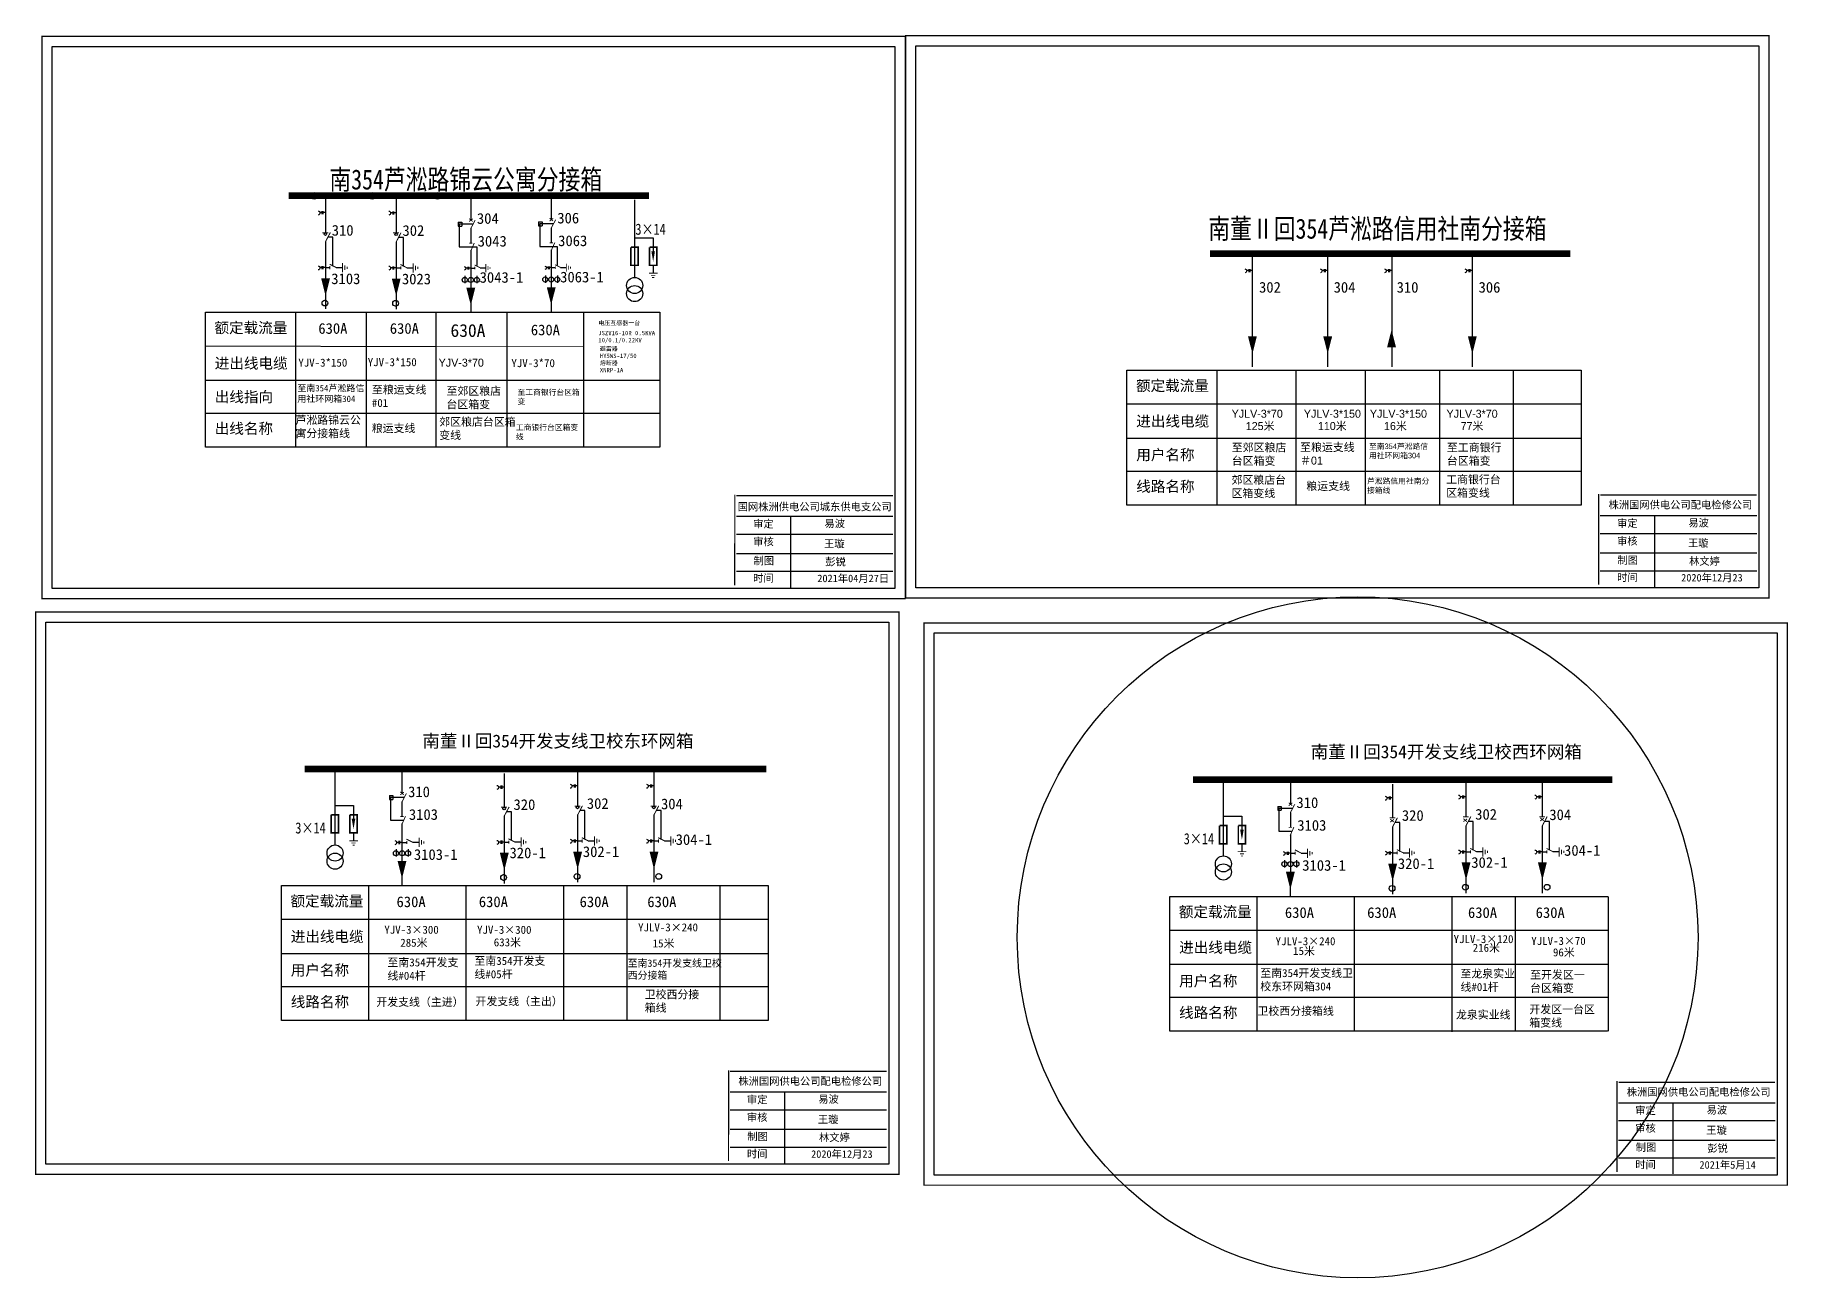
# Model space of a CAD drawing. Extents: x -48 to 340, y -241 to 9.
# Drawn here: x 84.9 to 339.7, y -171.2 to 9.4 of the extents above; entities that cross this region are included whole.
import ezdxf

# ---------------------------------------------------------------- set-up
doc = ezdxf.new("R2010")
doc.units = 0
doc.header["$LTSCALE"] = 0.774411
doc.layers.get('0').update_dxf_attribs({"linetype": 'CONTINUOUS'})
doc.layers.add('1', color=7, linetype='CONTINUOUS')
doc.layers.add('MiniCADLayer', color=7, linetype='CONTINUOUS', lineweight=20)
doc.styles.add('宋体_txtstyle_0.00_0_0', font='')
doc.styles.add('宋体_txtstyle_1.55_0_0', font='', dxfattribs={"height": 1.553745})
doc.styles.add('宋体_txtstyle_1.62_0_0', font='', dxfattribs={"height": 1.615895})
doc.styles.add('宋体_txtstyle_1.86_0_0', font='', dxfattribs={"height": 1.864495})
doc.styles.add('宋体_txtstyle_2.91_0_0', font='', dxfattribs={"height": 2.908611})
doc.styles.get('宋体_txtstyle_0.00_0_0').set_extended_font_data('宋体')
doc.styles.get('宋体_txtstyle_1.55_0_0').set_extended_font_data('宋体')
doc.styles.get('宋体_txtstyle_1.62_0_0').set_extended_font_data('宋体')
doc.styles.get('宋体_txtstyle_1.86_0_0').set_extended_font_data('宋体')
doc.styles.get('宋体_txtstyle_2.91_0_0').set_extended_font_data('宋体')

# ---------------------------------------------------------------- blocks, each defined once
blk = doc.blocks.new('JD')
for points in [[(-2, 0.2), (-2, -0.2), (2, 0.2), (2, -0.2)], [(1, -1.2), (1, -0.8), (-1, -1.2), (-1, -0.8)], [(-0.5, -1.8), (-0.5, -2.2), (0.5, -1.8), (0.5, -2.2)]]:
    blk.add_trace(points)

msp = doc.modelspace()

# ---------------------------------------------------------------- linework, layer by layer
at = {"linetype": 'Continuous'}
for p, q in [((122.74, -30.93), (122.74, -50.52)), ((133.03, -30.93), (133.03, -50.52)), ((143.14, -30.93), (143.14, -50.52)), ((153.49, -30.93), (153.49, -50.52)), ((164.63, -30.96), (164.63, -50.42)), ((109.67, -35.8), (143.14, -35.87)), ((256.68, -39.34), (256.68, -58.94)), ((268.15, -39.34), (268.15, -58.94)), ((278.25, -39.34), (278.25, -58.94)), ((289.05, -39.34), (289.05, -58.94)), ((299.74, -39.37), (299.74, -58.83)), ((109.67, -40.77), (175.68, -40.77)), ((109.67, -45.55), (175.68, -45.55)), ((243.61, -44.22), (309.63, -44.22)), ((243.61, -49.19), (309.63, -49.19)), ((243.61, -53.97), (309.63, -53.97)), ((120.7, -133.79), (120.7, -114.21)), ((120.7, -114.21), (191.47, -114.21)), ((133.38, -114.23), (133.38, -133.82)), ((147.51, -114.23), (147.51, -133.82)), ((161.71, -114.27), (161.71, -133.86)), ((170.92, -114.23), (170.92, -133.82)), ((184.44, -114.27), (184.44, -133.78)), ((191.47, -114.21), (191.47, -133.79)), ((249.84, -135.36), (249.84, -115.78)), ((249.84, -115.78), (313.58, -115.78)), ((262.51, -115.8), (262.51, -135.39)), ((276.64, -115.8), (276.64, -135.39)), ((290.84, -115.84), (290.84, -135.43)), ((300.06, -115.8), (300.06, -135.39)), ((313.57, -115.84), (313.57, -135.35)), ((120.71, -119.1), (191.37, -119.1)), ((249.84, -120.67), (313.58, -120.67)), ((120.71, -124.07), (191.47, -124.07)), ((249.84, -125.64), (313.58, -125.64)), ((120.71, -128.85), (191.47, -128.85)), ((249.84, -130.42), (313.58, -130.42)), ((191.47, -133.79), (120.7, -133.79)), ((313.48, -135.36), (249.84, -135.36))]:
    msp.add_line(p, q, dxfattribs=at)
at = {"color": 0, "linetype": 'Continuous'}
for p, q in [((186.83, -60.53, 0.01), (209.58, -60.53, 0.01)), ((194.72, -60.53, 0.01), (194.72, -70.87, 0.01)), ((312.4, -60.44, 0.03), (335.15, -60.44, 0.03)), ((320.3, -60.44, 0.03), (320.3, -70.78, 0.03)), ((186.83, -63.12, 0.01), (209.58, -63.12, 0.01)), ((312.4, -63.03, 0.03), (335.15, -63.03, 0.03)), ((186.83, -65.95, 0.01), (209.58, -65.95, 0.01)), ((312.4, -65.86, 0.03), (335.15, -65.86, 0.03)), ((186.83, -68.54, 0.01), (209.58, -68.54, 0.01)), ((312.4, -68.45, 0.03), (335.15, -68.45, 0.03)), ((185.92, -144.18, 0.01), (208.68, -144.18, 0.01)), ((193.82, -144.18, 0.01), (193.82, -154.52, 0.01)), ((185.92, -146.77, 0.01), (208.68, -146.77, 0.01)), ((315.06, -145.75, 0.01), (337.81, -145.75, 0.01)), ((322.95, -145.75, 0.01), (322.95, -156.09, 0.01)), ((185.92, -149.6, 0.01), (208.68, -149.6, 0.01)), ((315.06, -148.34, 0.01), (337.81, -148.34, 0.01)), ((185.92, -152.19, 0.01), (208.68, -152.19, 0.01)), ((315.06, -151.17, 0.01), (337.81, -151.17, 0.01)), ((315.06, -153.76, 0.01), (337.81, -153.76, 0.01))]:
    msp.add_line(p, q, dxfattribs=at)
at = {"color": 0, "linetype": 'Continuous', "const_width": 0.182}
for points, elevation in [([(85.89, 9.19), (211.37, 9.19), (211.37, -72.51), (85.89, -72.51)], 0.01), ([(211.46, 9.28), (336.94, 9.28), (336.94, -72.42), (211.46, -72.42)], 0.03), ([(84.98, -74.46), (210.47, -74.46), (210.47, -156.16), (84.98, -156.16)], 0.01), ([(214.12, -76.03), (339.6, -76.03), (339.6, -157.73), (214.12, -157.73)], 0.01)]:
    msp.add_lwpolyline(points, close=True, dxfattribs=dict(at, elevation=elevation))
at = {"color": 0, "linetype": 'Continuous'}
for points, elevation in [([(87.36, 7.71), (209.89, 7.71), (209.89, -71.04), (87.36, -71.04)], 0.01), ([(212.94, 7.81), (335.47, 7.81), (335.47, -70.95), (212.94, -70.95)], 0.03), ([(86.46, -75.93), (208.99, -75.93), (208.99, -154.68), (86.46, -154.68)], 0.01), ([(215.59, -77.5), (338.12, -77.5), (338.12, -156.25), (215.59, -156.25)], 0.01)]:
    msp.add_lwpolyline(points, close=True, dxfattribs=dict(at, elevation=elevation))
at = {"linetype": 'Continuous'}
for points in [[(109.66, -30.91), (175.7, -30.91), (175.7, -50.49), (109.66, -50.49)], [(243.61, -39.32), (309.65, -39.32), (309.65, -58.91), (243.61, -58.91)]]:
    msp.add_lwpolyline(points, close=True, dxfattribs=at)
at = {"color": 0, "linetype": 'Continuous', "const_width": 0.182}
for points, elevation in [([(186.61, -57.38), (186.6, -70.57)], 0.01), ([(312.18, -57.29), (312.17, -70.48)], 0.03), ([(312.4, -57.46), (335.15, -57.46)], 0.01), ([(185.71, -141.02), (185.69, -154.22)], 0.01), ([(314.84, -142.59), (314.83, -155.79)], 0.01)]:
    msp.add_lwpolyline(points, dxfattribs=dict(at, elevation=elevation))
for points in [[(186.83, -57.55), (209.58, -57.55)], [(185.92, -141.2), (208.68, -141.2)], [(315.06, -142.77), (337.81, -142.77)]]:
    msp.add_lwpolyline(points, dxfattribs=at)
at = {"color": 1, "linetype": 'Continuous'}
msp.add_circle((277.14, -121.72), 49.48, dxfattribs=at)
at = {"layer": '1'}
for p, q in [((127.09, -14.45), (127.09, -19.32)), ((137.37, -14.48), (137.37, -19.35)), ((148.23, -14.16), (148.23, -17.52)), ((159.92, -14.11), (159.92, -17.47)), ((172.03, -14.55), (172.03, -25.89)), ((146.39, -17.82), (146.39, -18.4)), ((146.39, -17.82), (146.91, -17.82)), ((146.91, -17.82), (146.91, -18.4)), ((158.09, -17.77), (158.09, -18.34)), ((158.09, -17.77), (158.61, -17.77)), ((158.61, -17.77), (158.61, -18.34)), ((146.39, -18.4), (146.91, -18.4)), ((148.49, -18.12), (146.56, -18.12)), ((146.56, -18.12), (146.56, -21.4)), ((148.23, -18.7), (148.23, -20.83)), ((158.09, -18.34), (158.61, -18.34)), ((160.18, -18.06), (158.25, -18.06)), ((158.25, -18.06), (158.25, -21.34)), ((159.92, -18.64), (159.92, -20.77)), ((172.02, -20.09), (174.74, -20.09)), ((174.74, -20.09), (174.74, -22.08)), ((127.09, -20.64), (127.09, -26.55)), ((137.37, -20.67), (137.37, -26.58)), ((146.56, -21.4), (149.1, -21.4)), ((148.23, -21.89), (148.23, -28.18)), ((149.1, -21.4), (149.1, -24.1)), ((158.25, -21.34), (160.8, -21.34)), ((159.92, -21.83), (159.92, -28.12)), ((160.8, -21.34), (160.8, -24.05)), ((261.82, -22.69), (261.82, -34.96)), ((272.77, -22.69), (272.77, -34.96)), ((282.1, -22.69), (282.1, -34.96)), ((293.78, -22.69), (293.78, -34.96)), ((127.09, -24.42), (127.76, -24.42)), ((128.64, -24.4), (129.55, -24.4)), ((137.37, -24.45), (138.04, -24.45)), ((138.91, -24.43), (139.83, -24.43)), ((148.23, -24.47), (148.82, -24.47)), ((149.6, -24.46), (150.41, -24.46)), ((159.92, -24.42), (160.52, -24.42)), ((161.29, -24.4), (162.1, -24.4)), ((174.74, -24.16), (174.74, -25.19)), ((127.1, -27.5), (127.1, -30.42)), ((137.37, -27.53), (137.37, -30.45)), ((147.37, -25.63), (147.37, -26.68)), ((149.12, -25.63), (149.12, -26.68)), ((159.07, -25.57), (159.07, -26.62)), ((160.82, -25.57), (160.82, -26.62)), ((148.23, -29.02), (148.23, -30.94)), ((159.93, -28.97), (159.93, -30.88)), ((261.82, -35.92), (261.82, -38.84)), ((272.77, -35.92), (272.77, -38.84)), ((282.1, -35.92), (282.1, -38.84)), ((293.79, -35.92), (293.79, -38.84)), ((128.48, -97.01), (128.48, -108.35)), ((138.23, -97.46), (138.23, -100.82)), ((153.07, -97.91), (153.07, -102.78)), ((163.74, -97.75), (163.74, -102.62)), ((174.83, -97.75), (174.83, -102.62)), ((257.61, -98.58), (257.61, -109.92)), ((267.36, -99.03), (267.36, -102.39)), ((292.87, -99.32), (292.87, -104.19)), ((303.96, -99.32), (303.96, -104.19)), ((136.39, -101.12), (136.39, -101.69)), ((136.39, -101.12), (136.91, -101.12)), ((136.39, -101.69), (136.91, -101.69)), ((136.56, -101.42), (136.56, -104.7)), ((138.49, -101.42), (136.56, -101.42)), ((136.91, -101.12), (136.91, -101.69)), ((282.2, -99.48), (282.2, -104.35)), ((128.47, -102.55), (131.18, -102.55)), ((131.18, -102.55), (131.18, -104.54)), ((138.23, -101.99), (138.23, -104.12)), ((153.07, -104.11), (153.07, -110.01)), ((163.74, -103.94), (163.74, -109.85)), ((174.83, -103.94), (174.83, -109.85)), ((257.6, -104.12), (260.32, -104.12)), ((260.32, -104.12), (260.32, -106.11)), ((265.53, -102.69), (265.53, -103.26)), ((265.53, -102.69), (266.04, -102.69)), ((265.53, -103.26), (266.04, -103.26)), ((265.69, -102.99), (265.69, -106.27)), ((267.62, -102.99), (265.69, -102.99)), ((266.04, -102.69), (266.04, -103.26)), ((267.36, -103.57), (267.36, -105.7)), ((131.18, -106.62), (131.18, -107.65)), ((136.56, -104.7), (138.39, -104.7)), ((138.23, -105.19), (138.23, -111.48)), ((265.69, -106.27), (267.53, -106.27)), ((267.36, -106.76), (267.36, -113.05)), ((282.2, -105.68), (282.2, -111.58)), ((292.87, -105.51), (292.87, -111.42)), ((303.96, -105.51), (303.96, -111.42)), ((137.37, -108.93), (137.37, -109.97)), ((138.24, -107.93), (138.91, -107.93)), ((139.12, -108.93), (139.12, -109.97)), ((139.79, -107.91), (140.7, -107.91)), ((153.07, -107.88), (153.74, -107.88)), ((154.62, -107.86), (155.53, -107.86)), ((163.74, -107.72), (164.41, -107.72)), ((165.28, -107.7), (166.2, -107.7)), ((174.83, -107.72), (175.5, -107.72)), ((176.38, -107.7), (177.29, -107.7)), ((260.32, -108.19), (260.32, -109.22)), ((267.37, -109.5), (268.04, -109.5)), ((268.92, -109.48), (269.83, -109.48)), ((282.2, -109.45), (282.88, -109.45)), ((283.75, -109.43), (284.67, -109.43)), ((292.87, -109.29), (293.54, -109.29)), ((294.42, -109.27), (295.33, -109.27)), ((303.96, -109.29), (304.63, -109.29)), ((305.51, -109.27), (306.42, -109.27)), ((153.08, -110.96), (153.08, -113.88)), ((163.74, -110.8), (163.74, -113.72)), ((174.83, -110.8), (174.83, -113.72)), ((266.51, -110.5), (266.51, -111.55)), ((268.25, -110.5), (268.25, -111.55)), ((138.19, -112.32), (138.19, -114.24)), ((267.33, -113.89), (267.33, -115.81)), ((282.21, -112.54), (282.21, -115.46)), ((292.87, -112.37), (292.87, -115.29)), ((303.97, -112.37), (303.97, -115.29))]:
    msp.add_line(p, q, dxfattribs=at)
for points, const_width in [([(121.74, -13.95), (174.11, -13.95)], 0.97), ([(147.99, -17.29), (148.49, -17.71)], 0.129), ([(147.98, -17.72), (148.51, -17.32)], 0.129), ([(148.23, -18.73), (148.87, -17.51)], 0.129), ([(159.68, -17.66), (160.2, -17.27)], 0.129), ([(159.68, -17.23), (160.19, -17.65)], 0.129), ([(159.92, -18.67), (160.57, -17.45)], 0.129), ([(126.66, -19.34), (127.52, -19.34)], 0.145), ([(127.09, -20.68), (127.82, -19.3)], 0.145), ([(136.94, -19.37), (137.8, -19.37)], 0.145), ([(137.37, -20.71), (138.09, -19.33)], 0.145), ([(148, -20.86), (148.47, -20.86)], 0.129), ([(148.2, -22.05), (148.74, -20.83)], 0.129), ([(159.69, -20.8), (160.17, -20.8)], 0.129), ([(159.9, -21.99), (160.44, -20.78)], 0.129), ([(171.49, -21.45), (171.49, -24.09), (172.55, -24.09), (172.55, -21.45), (171.52, -21.45)], 0.224), ([(174.21, -21.45), (174.21, -24.09), (175.27, -24.09), (175.27, -21.45), (174.24, -21.45)], 0.224), ([(255.69, -22.37), (308.06, -22.37)], 0.97), ([(127.73, -23.93), (128.7, -24.42)], 0.145), ([(127.76, -24.2), (127.76, -24.64)], 0.145), ([(138, -23.96), (138.97, -24.45)], 0.145), ([(138.04, -24.22), (138.04, -24.67)], 0.145), ([(148.79, -24.04), (149.65, -24.47)], 0.129), ([(148.82, -24.28), (148.82, -24.67)], 0.129), ([(160.49, -23.99), (161.34, -24.42)], 0.129), ([(160.52, -24.22), (160.52, -24.61)], 0.129), ([(147.91, -28.22), (148.57, -28.22), (148.23, -28.88), (147.92, -28.21)], 0.129), ([(159.61, -28.16), (160.26, -28.16), (159.93, -28.82), (159.61, -28.15)], 0.129), ([(124.1, -97.25), (191.21, -97.25)], 0.97), ([(253.23, -98.82), (314.18, -98.82)], 0.97), ([(137.99, -100.58), (138.49, -101.01)], 0.129), ([(137.98, -101.01), (138.51, -100.62)], 0.129), ([(138.23, -102.03), (138.87, -100.81)], 0.129), ([(127.94, -103.91), (127.94, -106.55), (129, -106.55), (129, -103.91), (127.97, -103.91)], 0.224), ([(130.65, -103.91), (130.65, -106.55), (131.71, -106.55), (131.71, -103.91), (130.69, -103.91)], 0.224), ([(138, -104.16), (138.47, -104.16)], 0.129), ([(138.2, -105.35), (138.74, -104.13)], 0.129), ([(152.64, -102.8), (153.5, -102.8)], 0.145), ([(153.07, -104.14), (153.8, -102.77)], 0.145), ([(163.31, -102.64), (164.17, -102.64)], 0.145), ([(163.74, -103.98), (164.46, -102.6)], 0.145), ([(174.4, -102.64), (175.26, -102.64)], 0.145), ([(174.83, -103.98), (175.56, -102.6)], 0.145), ([(267.12, -102.59), (267.64, -102.19)], 0.129), ([(267.12, -102.16), (267.63, -102.58)], 0.129), ([(267.36, -103.6), (268.01, -102.38)], 0.129), ([(281.78, -104.37), (282.63, -104.37)], 0.145), ([(282.2, -105.72), (282.93, -104.34)], 0.145), ([(292.44, -104.21), (293.3, -104.21)], 0.145), ([(292.52, -104.91), (293.04, -104.52)], 0.129), ([(292.52, -104.48), (293.03, -104.91)], 0.129), ([(292.87, -105.55), (293.6, -104.17)], 0.145), ([(303.53, -104.21), (304.39, -104.21)], 0.145), ([(303.69, -104.8), (304.21, -104.4)], 0.129), ([(303.69, -104.37), (304.2, -104.79)], 0.129), ([(303.96, -105.55), (304.69, -104.17)], 0.145), ([(257.07, -105.48), (257.07, -108.13), (258.13, -108.13), (258.13, -105.48), (257.1, -105.48)], 0.224), ([(259.79, -105.48), (259.79, -108.13), (260.85, -108.13), (260.85, -105.48), (259.82, -105.48)], 0.224), ([(267.13, -105.73), (267.61, -105.73)], 0.129), ([(267.33, -106.92), (267.88, -105.7)], 0.129), ([(281.89, -104.54), (282.39, -104.96)], 0.129), ([(281.88, -104.97), (282.41, -104.58)], 0.129), ([(138.87, -107.44), (139.84, -107.93)], 0.145), ([(138.91, -107.7), (138.91, -108.15)], 0.145), ([(153.71, -107.4), (154.67, -107.88)], 0.145), ([(153.74, -107.66), (153.74, -108.11)], 0.145), ([(164.37, -107.23), (165.34, -107.72)], 0.145), ([(164.41, -107.49), (164.41, -107.94)], 0.145), ([(175.46, -107.23), (176.43, -107.72)], 0.145), ([(175.5, -107.49), (175.5, -107.94)], 0.145), ([(268.01, -109.01), (268.98, -109.5)], 0.145), ([(268.04, -109.27), (268.04, -109.72)], 0.145), ([(282.84, -108.97), (283.81, -109.45)], 0.145), ([(282.88, -109.23), (282.88, -109.68)], 0.145), ([(293.5, -108.8), (294.47, -109.29)], 0.145), ([(293.54, -109.06), (293.54, -109.51)], 0.145), ([(304.6, -108.8), (305.57, -109.29)], 0.145), ([(304.63, -109.06), (304.63, -109.51)], 0.145), ([(137.91, -111.52), (138.57, -111.52), (138.23, -112.18), (137.92, -111.5)], 0.129), ([(267.04, -113.09), (267.7, -113.09), (267.36, -113.75), (267.05, -113.07)], 0.129)]:
    msp.add_lwpolyline(points, dxfattribs=dict(at, const_width=const_width))
for points, format in [([(126.04, -16.18, -0.877934), (126.05, -16.77)], "xyb"), ([(136.31, -16.2, -0.877934), (136.32, -16.79)], "xyb"), ([(174.74, -22.04, 0.522, 0, 0), (174.74, -23.53, 0, 0, 0)], "xyseb"), ([(126.04, -24.16, -0.877934), (126.05, -24.75)], "xyb"), ([(127.12, -25.97, 1.29, 0, 0), (127.12, -28.54, 0, 0, 0)], "xyseb"), ([(136.31, -24.19, -0.877934), (136.32, -24.78)], "xyb"), ([(137.39, -26, 1.29, 0, 0), (137.39, -28.57, 0, 0, 0)], "xyseb"), ([(147.29, -24.25, -0.877934), (147.3, -24.77)], "xyb"), ([(158.99, -24.19, -0.877934), (159, -24.71)], "xyb"), ([(260.76, -24.59, -0.877934), (260.77, -25.18)], "xyb"), ([(271.71, -24.59, -0.877934), (271.72, -25.18)], "xyb"), ([(281.04, -24.59, -0.877934), (281.05, -25.18)], "xyb"), ([(292.73, -24.59, -0.877934), (292.74, -25.18)], "xyb"), ([(148.23, -27.33, 1.29, 0, 0), (148.23, -29.89, 0, 0, 0)], "xyseb"), ([(159.92, -27.27, 1.29, 0, 0), (159.92, -29.83, 0, 0, 0)], "xyseb"), ([(282.07, -35.99, 1.29, 0, 0), (282.07, -33.43, 0, 0, 0)], "xyseb"), ([(261.85, -34.39, 1.29, 0, 0), (261.85, -36.95, 0, 0, 0)], "xyseb"), ([(272.79, -34.39, 1.29, 0, 0), (272.79, -36.95, 0, 0, 0)], "xyseb"), ([(293.81, -34.39, 1.29, 0, 0), (293.81, -36.95, 0, 0, 0)], "xyseb"), ([(152.02, -99.64, -0.877934), (152.03, -100.23)], "xyb"), ([(162.68, -99.48, -0.877934), (162.69, -100.06)], "xyb"), ([(173.77, -99.48, -0.877934), (173.79, -100.06)], "xyb"), ([(281.15, -101.21, -0.877934), (281.16, -101.8)], "xyb"), ([(291.81, -101.05, -0.877934), (291.82, -101.64)], "xyb"), ([(302.91, -101.05, -0.877934), (302.92, -101.64)], "xyb"), ([(131.18, -104.5, 0.522, 0, 0), (131.18, -105.99, 0, 0, 0)], "xyseb"), ([(260.32, -106.07, 0.522, 0, 0), (260.32, -107.56, 0, 0, 0)], "xyseb"), ([(137.18, -107.67, -0.877934), (137.2, -108.26)], "xyb"), ([(152.02, -107.63, -0.877934), (152.03, -108.21)], "xyb"), ([(153.1, -109.44, 1.29, 0, 0), (153.1, -112, 0, 0, 0)], "xyseb"), ([(162.68, -107.46, -0.877934), (162.69, -108.05)], "xyb"), ([(163.76, -109.27, 1.29, 0, 0), (163.76, -111.84, 0, 0, 0)], "xyseb"), ([(173.77, -107.46, -0.877934), (173.79, -108.05)], "xyb"), ([(174.86, -109.27, 1.29, 0, 0), (174.86, -111.84, 0, 0, 0)], "xyseb"), ([(266.32, -109.24, -0.877934), (266.33, -109.83)], "xyb"), ([(281.15, -109.2, -0.877934), (281.16, -109.79)], "xyb"), ([(291.81, -109.03, -0.877934), (291.82, -109.62)], "xyb"), ([(302.91, -109.03, -0.877934), (302.92, -109.62)], "xyb"), ([(138.23, -110.62, 1.29, 0, 0), (138.23, -113.19, 0, 0, 0)], "xyseb"), ([(267.36, -112.19, 1.29, 0, 0), (267.36, -114.76, 0, 0, 0)], "xyseb"), ([(282.23, -111.01, 1.29, 0, 0), (282.23, -113.57, 0, 0, 0)], "xyseb"), ([(292.9, -110.84, 1.29, 0, 0), (292.9, -113.41, 0, 0, 0)], "xyseb"), ([(303.99, -110.84, 1.29, 0, 0), (303.99, -113.41, 0, 0, 0)], "xyseb")]:
    msp.add_lwpolyline(points, format=format, dxfattribs=at)
for points in [[(126.6, -16.43), (126.3, -16.43)], [(126.6, -16.22), (126.6, -16.66)], [(126.74, -16.22), (126.74, -16.66)], [(127.09, -16.43), (126.74, -16.43)], [(136.88, -16.45), (136.57, -16.45)], [(136.88, -16.25), (136.88, -16.69)], [(137.01, -16.25), (137.01, -16.69)], [(137.37, -16.45), (137.01, -16.45)], [(128.17, -24.2), (128.17, -20.01), (127.45, -20.01)], [(138.45, -24.23), (138.45, -20.03), (137.72, -20.03)], [(126.6, -24.41), (126.3, -24.41)], [(126.6, -24.21), (126.6, -24.65)], [(126.74, -24.21), (126.74, -24.65)], [(127.09, -24.41), (126.74, -24.41)], [(136.88, -24.44), (136.57, -24.44)], [(136.88, -24.24), (136.88, -24.68)], [(137.01, -24.24), (137.01, -24.68)], [(137.37, -24.44), (137.01, -24.44)], [(147.79, -24.47), (147.52, -24.47)], [(147.79, -24.29), (147.79, -24.68)], [(147.92, -24.29), (147.92, -24.68)], [(148.23, -24.47), (147.92, -24.47)], [(159.49, -24.41), (159.22, -24.41)], [(159.49, -24.23), (159.49, -24.62)], [(159.61, -24.23), (159.61, -24.62)], [(159.92, -24.41), (159.61, -24.41)], [(261.33, -24.84), (261.02, -24.84)], [(261.33, -24.64), (261.33, -25.08)], [(261.47, -24.64), (261.47, -25.08)], [(261.82, -24.84), (261.47, -24.84)], [(272.28, -24.84), (271.97, -24.84)], [(272.28, -24.64), (272.28, -25.08)], [(272.41, -24.64), (272.41, -25.08)], [(272.76, -24.84), (272.41, -24.84)], [(281.61, -24.84), (281.3, -24.84)], [(281.61, -24.64), (281.61, -25.08)], [(281.75, -24.64), (281.75, -25.08)], [(282.1, -24.84), (281.75, -24.84)], [(293.3, -24.84), (292.99, -24.84)], [(293.3, -24.64), (293.3, -25.08)], [(293.43, -24.64), (293.43, -25.08)], [(293.78, -24.84), (293.43, -24.84)], [(152.58, -99.89), (152.28, -99.89)], [(152.58, -99.68), (152.58, -100.13)], [(152.72, -99.68), (152.72, -100.13)], [(153.07, -99.89), (152.72, -99.89)], [(163.25, -99.72), (162.94, -99.72)], [(163.25, -99.52), (163.25, -99.96)], [(163.38, -99.52), (163.38, -99.96)], [(163.74, -99.72), (163.38, -99.72)], [(174.34, -99.72), (174.04, -99.72)], [(174.34, -99.52), (174.34, -99.96)], [(174.48, -99.52), (174.48, -99.96)], [(174.83, -99.72), (174.48, -99.72)], [(281.72, -101.46), (281.41, -101.46)], [(281.72, -101.26), (281.72, -101.7)], [(281.85, -101.26), (281.85, -101.7)], [(282.2, -101.46), (281.85, -101.46)], [(292.38, -101.3), (292.07, -101.3)], [(292.38, -101.09), (292.38, -101.53)], [(292.52, -101.09), (292.52, -101.53)], [(292.87, -101.3), (292.52, -101.3)], [(303.47, -101.3), (303.17, -101.3)], [(303.47, -101.09), (303.47, -101.53)], [(303.61, -101.09), (303.61, -101.53)], [(303.96, -101.3), (303.61, -101.3)], [(154.15, -107.67), (154.15, -103.47), (153.43, -103.47)], [(164.82, -107.5), (164.82, -103.31), (164.09, -103.31)], [(175.91, -107.5), (175.91, -103.31), (175.19, -103.31)], [(283.29, -109.24), (283.29, -105.04), (282.56, -105.04)], [(293.95, -109.07), (293.95, -104.88), (293.22, -104.88)], [(305.04, -109.07), (305.04, -104.88), (304.32, -104.88)], [(137.75, -107.92), (137.45, -107.92)], [(137.75, -107.71), (137.75, -108.16)], [(137.89, -107.71), (137.89, -108.16)], [(138.24, -107.92), (137.89, -107.92)], [(152.58, -107.87), (152.28, -107.87)], [(152.58, -107.67), (152.58, -108.11)], [(152.72, -107.67), (152.72, -108.11)], [(153.07, -107.87), (152.72, -107.87)], [(163.25, -107.71), (162.94, -107.71)], [(163.25, -107.51), (163.25, -107.95)], [(163.38, -107.51), (163.38, -107.95)], [(163.74, -107.71), (163.38, -107.71)], [(174.34, -107.71), (174.04, -107.71)], [(174.34, -107.51), (174.34, -107.95)], [(174.48, -107.51), (174.48, -107.95)], [(174.83, -107.71), (174.48, -107.71)], [(266.88, -109.49), (266.58, -109.49)], [(266.88, -109.29), (266.88, -109.73)], [(267.02, -109.29), (267.02, -109.73)], [(267.37, -109.49), (267.02, -109.49)], [(281.72, -109.45), (281.41, -109.45)], [(281.72, -109.24), (281.72, -109.68)], [(281.85, -109.24), (281.85, -109.68)], [(282.2, -109.45), (281.85, -109.45)], [(292.38, -109.28), (292.07, -109.28)], [(292.38, -109.08), (292.38, -109.52)], [(292.52, -109.08), (292.52, -109.52)], [(292.87, -109.28), (292.52, -109.28)], [(303.47, -109.28), (303.17, -109.28)], [(303.47, -109.08), (303.47, -109.52)], [(303.61, -109.08), (303.61, -109.52)], [(303.96, -109.28), (303.61, -109.28)]]:
    msp.add_lwpolyline(points, dxfattribs=at)
for centre, radius in [((125.45, -13.97), 0.483), ((133.91, -13.97), 0.483), ((143.38, -13.97), 0.483), ((127.09, -19.54), 0.186), ((137.37, -19.57), 0.186), ((147.36, -26.2), 0.372), ((148.24, -26.2), 0.372), ((149.1, -26.2), 0.372), ((159.05, -26.14), 0.372), ((159.93, -26.14), 0.372), ((160.8, -26.14), 0.372), ((172.05, -27.01), 1.17), ((172.05, -28.19), 1.17), ((127.03, -29.57), 0.42), ((137.3, -29.6), 0.42), ((153.07, -103.01), 0.186), ((163.74, -102.84), 0.186), ((174.83, -102.84), 0.186), ((128.5, -109.47), 1.17), ((128.5, -110.65), 1.17), ((137.35, -109.5), 0.372), ((138.24, -109.5), 0.372), ((139.1, -109.5), 0.372), ((257.63, -111.05), 1.17), ((257.63, -112.22), 1.17), ((266.49, -111.07), 0.372), ((267.37, -111.07), 0.372), ((268.23, -111.07), 0.372), ((153, -113.03), 0.42), ((163.67, -112.87), 0.42), ((175.54, -112.87), 0.42), ((282.14, -114.6), 0.42), ((292.8, -114.44), 0.42), ((304.67, -114.44), 0.42)]:
    msp.add_circle(centre, radius, dxfattribs=at)
at = {"layer": 'MiniCADLayer', "color": 7, "linetype": 'Continuous', "ltscale": 1.294486}
msp.add_line((143.14, -35.87), (164.63, -35.83), dxfattribs=at)

# ---------------------------------------------------------------- block references
at = {"layer": '1', "rotation": 90}
for p, xscale, yscale, zscale in [((129.57, -24.43), 0.3393380057887009, 0.3393380057887009, 0.3393380058488694), ((139.84, -24.45), 0.3393380057887009, 0.3393380057887009, 0.3393380058488694), ((150.42, -24.48), 0.3007056788647267, 0.3007056788647267, 0.300705679029152), ((162.12, -24.42), 0.3007056788647267, 0.3007056788647267, 0.300705679029152), ((140.71, -107.93), 0.3393380057887009, 0.3393380057887009, 0.3393380058488694), ((155.55, -107.89), 0.3393380057887009, 0.3393380057887009, 0.3393380058488694), ((166.21, -107.72), 0.3393380057887009, 0.3393380057887009, 0.3393380058488694), ((177.3, -107.72), 0.3393380057887009, 0.3393380057887009, 0.3393380058488694), ((269.85, -109.5), 0.3393380057887009, 0.3393380057887009, 0.3393380058488694), ((284.68, -109.46), 0.3393380057887009, 0.3393380057887009, 0.3393380058488694), ((295.34, -109.3), 0.3393380057887009, 0.3393380057887009, 0.3393380058488694), ((306.44, -109.3), 0.3393380057887009, 0.3393380057887009, 0.3393380058488694)]:
    msp.add_blockref('JD', p, dxfattribs=dict(at, xscale=xscale, yscale=yscale, zscale=zscale))
at = {"layer": '1', "xscale": 0.3132350827295192, "yscale": 0.3132350821507039, "zscale": 0.3132350823220333}
for p in [(174.75, -25.23), (131.2, -107.69), (260.33, -109.27)]:
    msp.add_blockref('JD', p, dxfattribs=at)

# ---------------------------------------------------------------- texts
at = {"linetype": 'Continuous'}
for s, height, style, p in [('304', 1.554, '宋体_txtstyle_1.55_0_0', (149.12, -18.05)), ('306', 1.554, '宋体_txtstyle_1.55_0_0', (160.81, -17.99)), ('310', 1.554, '宋体_txtstyle_1.55_0_0', (128.02, -19.77)), ('302', 1.554, '宋体_txtstyle_1.55_0_0', (138.3, -19.8)), ('3043', 1.554, '宋体_txtstyle_1.55_0_0', (149.23, -21.35)), ('3063', 1.554, '宋体_txtstyle_1.55_0_0', (160.93, -21.29)), ('3103', 1.554, '宋体_txtstyle_1.55_0_0', (127.95, -26.81)), ('3023', 1.554, '宋体_txtstyle_1.55_0_0', (138.22, -26.84)), ('3043-1', 1.554, '宋体_txtstyle_1.55_0_0', (149.52, -26.61)), ('3063-1', 1.554, '宋体_txtstyle_1.55_0_0', (161.22, -26.56)), ('302', 1.554, '宋体_txtstyle_1.55_0_0', (262.81, -28.05)), ('304', 1.554, '宋体_txtstyle_1.55_0_0', (273.65, -28.05)), ('310', 1.554, '宋体_txtstyle_1.55_0_0', (282.81, -28.05)), ('306', 1.554, '宋体_txtstyle_1.55_0_0', (294.72, -28.05)), ('额定载流量', 1.554, '宋体_txtstyle_1.55_0_0', (110.97, -33.92)), ('630A', 1.554, '宋体_txtstyle_1.55_0_0', (126.07, -34.03)), ('630A', 1.554, '宋体_txtstyle_1.55_0_0', (136.46, -34.03)), ('630A', 1.864, '宋体_txtstyle_1.86_0_0', (145.28, -34.48)), ('630A', 1.554, '宋体_txtstyle_1.55_0_0', (156.96, -34.24)), ('进出线电缆', 1.554, '宋体_txtstyle_1.55_0_0', (111.01, -39.09)), ('额定载流量', 1.554, '宋体_txtstyle_1.55_0_0', (244.92, -42.34)), ('出线指向', 1.554, '宋体_txtstyle_1.55_0_0', (111.01, -43.96)), ('进出线电缆', 1.554, '宋体_txtstyle_1.55_0_0', (244.96, -47.5)), ('出线名称', 1.554, '宋体_txtstyle_1.55_0_0', (111.01, -48.56)), ('用户名称', 1.554, '宋体_txtstyle_1.55_0_0', (244.96, -52.38)), ('线路名称', 1.554, '宋体_txtstyle_1.55_0_0', (244.96, -56.98)), ('310', 1.554, '宋体_txtstyle_1.55_0_0', (139.12, -101.35)), ('320', 1.554, '宋体_txtstyle_1.55_0_0', (154.44, -103.21)), ('302', 1.554, '宋体_txtstyle_1.55_0_0', (165.1, -103.05)), ('304', 1.554, '宋体_txtstyle_1.55_0_0', (175.88, -103.11)), ('310', 1.554, '宋体_txtstyle_1.55_0_0', (268.25, -102.92)), ('3103', 1.554, '宋体_txtstyle_1.55_0_0', (139.23, -104.65)), ('320', 1.554, '宋体_txtstyle_1.55_0_0', (283.57, -104.79)), ('302', 1.554, '宋体_txtstyle_1.55_0_0', (294.23, -104.62)), ('304', 1.554, '宋体_txtstyle_1.55_0_0', (305.01, -104.68)), ('304-1', 1.554, '宋体_txtstyle_1.55_0_0', (178.01, -108.29)), ('3103', 1.554, '宋体_txtstyle_1.55_0_0', (268.37, -106.22)), ('3103-1', 1.554, '宋体_txtstyle_1.55_0_0', (139.96, -110.47)), ('320-1', 1.554, '宋体_txtstyle_1.55_0_0', (153.86, -110.22)), ('302-1', 1.554, '宋体_txtstyle_1.55_0_0', (164.52, -110.05)), ('304-1', 1.554, '宋体_txtstyle_1.55_0_0', (307.15, -109.87)), ('3103-1', 1.554, '宋体_txtstyle_1.55_0_0', (269.09, -112.04)), ('320-1', 1.554, '宋体_txtstyle_1.55_0_0', (282.99, -111.79)), ('302-1', 1.554, '宋体_txtstyle_1.55_0_0', (293.66, -111.62)), ('额定载流量', 1.554, '宋体_txtstyle_1.55_0_0', (122.02, -117.22)), ('630A', 1.554, '宋体_txtstyle_1.55_0_0', (137.44, -117.33)), ('630A', 1.554, '宋体_txtstyle_1.55_0_0', (149.4, -117.33)), ('630A', 1.554, '宋体_txtstyle_1.55_0_0', (164.05, -117.33)), ('630A', 1.554, '宋体_txtstyle_1.55_0_0', (173.89, -117.33)), ('额定载流量', 1.554, '宋体_txtstyle_1.55_0_0', (251.15, -118.79)), ('630A', 1.554, '宋体_txtstyle_1.55_0_0', (266.57, -118.9)), ('630A', 1.554, '宋体_txtstyle_1.55_0_0', (278.53, -118.9)), ('630A', 1.554, '宋体_txtstyle_1.55_0_0', (293.18, -118.9)), ('630A', 1.554, '宋体_txtstyle_1.55_0_0', (303.02, -118.9)), ('进出线电缆', 1.554, '宋体_txtstyle_1.55_0_0', (122.06, -122.39)), ('进出线电缆', 1.554, '宋体_txtstyle_1.55_0_0', (251.19, -123.96)), ('用户名称', 1.554, '宋体_txtstyle_1.55_0_0', (122.06, -127.26)), ('用户名称', 1.554, '宋体_txtstyle_1.55_0_0', (251.19, -128.83)), ('线路名称', 1.554, '宋体_txtstyle_1.55_0_0', (122.06, -131.86)), ('线路名称', 1.554, '宋体_txtstyle_1.55_0_0', (251.19, -133.43))]:
    msp.add_text(s, height=height, dxfattribs=dict(at, style=style)).set_placement(p)
at = {"linetype": 'Continuous', "attachment_point": 1, "style": '宋体_txtstyle_0.00_0_0'}
for s, insert, char_height, width in [('YJV-3*150', (123.16, -37.64), 1.163, 6.2299), ('YJV-3*150', (133.25, -37.57), 1.163, 6.2299), ('{\\f\uffbfﾬￌﾣﾤ_GB2312|b0|i0|c134|p49;YJV-3*70}', (143.56, -37.64), 1.1631, 6.2299), ('YJV-3*70', (154.13, -37.71), 1.163, 6.2299), ('至南354芦淞路信用社环网箱304', (123.02, -41.46), 0.9322, 10.4382), ('至粮运支线#01', (133.85, -41.56), 1.163, 9.1879), ('至郊区粮店台区箱变', (144.7, -41.76), 1.163, 9.1879), ('至工商银行台区箱变', (155.02, -42.12), 0.808, 9.1879), ('芦淞路锦云公寓分接箱线', (122.74, -45.97), 1.1631, 10.144), ('{\\f\uffbfﾬￌﾣﾤ_GB2312|b0|i0|c134|p49;YJLV-3*70}', (258.83, -45.06), 1.1631, 6.2299), ('{\\f\uffbfﾬￌﾣﾤ_GB2312|b0|i0|c134|p49;YJLV-3*150}', (269.32, -45.06), 1.1631, 6.2299), ('{\\f\uffbfﾬￌﾣﾤ_GB2312|b0|i0|c134|p49;YJLV-3*150}', (278.92, -45.06), 1.1631, 6.2299), ('{\\f\uffbfﾬￌﾣﾤ_GB2312|b0|i0|c134|p49;YJLV-3*70}', (290.06, -45.06), 1.1631, 6.2299), ('粮运支线', (133.83, -47.17), 1.163, 9.1879), ('郊区粮店台区箱变线', (143.64, -46.24), 1.163, 11.2488), ('工商银行台区箱变线', (154.78, -47.23), 0.808, 9.1879), ('{\\f\uffbfﾬￌﾣﾤ_GB2312|b0|i0|c134|p49;125\\f\uffbfﾬￌﾣﾤ_GB2312|b0|i0|c134|p32;米}', (260.88, -46.85), 1.1631, 6.2299), ('{\\f\uffbfﾬￌﾣﾤ_GB2312|b0|i0|c134|p49;110\\f\uffbfﾬￌﾣﾤ_GB2312|b0|i0|c134|p32;米}', (271.36, -46.85), 1.1631, 6.2299), ('{\\f\uffbfﾬￌﾣﾤ_GB2312|b0|i0|c134|p49;16\\f\uffbfﾬￌﾣﾤ_GB2312|b0|i0|c134|p32;米}', (280.97, -46.85), 1.1631, 6.2299), ('{\\f\uffbfﾬￌﾣﾤ_GB2312|b0|i0|c134|p49;77\\f\uffbfﾬￌﾣﾤ_GB2312|b0|i0|c134|p32;米}', (292.11, -46.85), 1.1631, 6.2299), ('{\\f\uffbfﾬￌﾣﾤ_GB2312|b0|i0|c134|p49;至郊区粮店台区箱变}', (258.84, -49.97), 1.1631, 8.0984), ('{\\f\uffbfﾬￌﾣﾤ_GB2312|b0|i0|c134|p49;至粮运支线＃01}', (268.77, -49.93), 1.1631, 9.1879), ('{\\fSimSun|b0|i0|c134|p2;至南\\f\uffbfﾬￌﾣﾤ_GB2312|b0|i0|c134|p49;354\\fSimSun|b0|i0|c134|p2;芦淞路信用社环网箱\\f\uffbfﾬￌﾣﾤ_GB2312|b0|i0|c134|p49;304}', (278.79, -49.97), 0.80795, 9.1879), ('{\\f\uffbfﾬￌﾣﾤ_GB2312|b0|i0|c134|p49;至工商银行台区箱变}', (290.11, -49.97), 1.1631, 8.1182), ('{\\f\uffbfﾬￌﾣﾤ_GB2312|b0|i0|c134|p49;郊区粮店台区箱变线}', (258.81, -54.68), 1.1631, 8.0984), ('{\\f\uffbfﾬￌﾣﾤ_GB2312|b0|i0|c134|p49;粮运支线}', (269.68, -55.57), 1.1631, 9.1879), ('{\\fSimSun|b0|i0|c134|p2;芦淞路信用社南分接箱线}', (278.51, -55.02), 0.8079, 9.1879), ('{\\f\uffbfﾬￌﾣﾤ_GB2312|b0|i0|c134|p49;工商银行台区箱变线}', (290.01, -54.62), 1.1631, 8.1182), ('{\\fSimSun|b0|i0|c134|p2;南董Ⅱ回354开发支线卫校东环网箱}', (141.19, -92.26), 1.8645, 43.8993), ('南董Ⅱ回354开发支线卫校西环网箱', (270.32, -93.83), 1.8645, 43.8993), ('{\\fSimSun|b0|i0|c134|p2;YJLV-3×240}', (172.55, -119.69), 1.1631, 10.5458), ('{\\fSimSun|b0|i0|c134|p2;YJV-3×300 }', (135.66, -120.03), 1.1631, 10.5458), ('{\\fSimSun|b0|i0|c134|p2;285米}', (137.98, -121.92), 1.1631, 10.5458), ('{\\fSimSun|b0|i0|c134|p2;YJV-3×300 }', (149.14, -120.04), 1.1631, 10.5458), ('{\\fSimSun|b0|i0|c134|p2;633米}', (151.57, -121.86), 1.1631, 10.5458), ('{\\fSimSun|b0|i0|c134|p2;15米}', (174.67, -122.01), 1.1631, 10.5458), ('{\\fSimSun|b0|i0|c134|p2;YJLV-3×240}', (265.21, -121.7), 1.1631, 10.5458), ('{\\fSimSun|b0|i0|c134|p2;YJLV-3×120}', (291.09, -121.39), 1.1631, 10.5458), ('{\\fSimSun|b0|i0|c134|p2;YJLV-3×70}', (302.38, -121.66), 1.1631, 10.5458), ('{\\fSimSun|b0|i0|c134|p2;至南354开发支线#04杆}', (136.12, -124.78), 1.1631, 10.6362), ('{\\fSimSun|b0|i0|c134|p2;至南354开发支线#05杆}', (148.76, -124.56), 1.1631, 10.3971), ('\\pt20.27;{\\fSimSun|b0|i0|c134|p2;至南354开发支线卫校西分接箱}', (171.03, -124.94), 1.0565, 13.812), ('{\\fSimSun|b0|i0|c134|p2;15米}', (267.76, -123.12), 1.1631, 10.5458), ('{\\fSimSun|b0|i0|c134|p2;216米}', (293.87, -122.65), 1.1631, 10.5458), ('{\\fSimSun|b0|i0|c134|p2;96米}', (305.53, -123.32), 1.1631, 10.5458), ('{\\fSimSun|b0|i0|c134|p2;至南354开发支线卫校东环网箱304}', (262.99, -126.33), 1.1631, 14.2743), ('{\\fSimSun|b0|i0|c134|p2;至龙泉实业\\P线#01杆}', (292.09, -126.41), 1.1631, 12.9219), ('{\\fSimSun|b0|i0|c134|p2;至开发区一\\P台区箱变}', (302.22, -126.57), 1.1631, 12.9219), ('{\\fSimSun|b0|i0|c134|p2;卫校西分接箱线}', (173.51, -129.43), 1.1631, 8.4451), ('{\\fSimSun|b0|i0|c134|p2;开发支线（主进）}', (134.49, -130.53), 1.1631, 14.0826), ('{\\fSimSun|b0|i0|c134|p2;开发支线（主出）}', (148.91, -130.43), 1.1631, 14.0826), ('{\\fSimSun|b0|i0|c134|p2;卫校西分接箱线}', (262.58, -131.84), 1.1631, 14.8558), ('{\\fSimSun|b0|i0|c134|p2;龙泉实业线}', (291.43, -132.37), 1.1631, 12.9219), ('{\\fSimSun|b0|i0|c134|p2;开发区一台区\\P箱变线}', (302.1, -131.6), 1.1631, 12.9219)]:
    msp.add_mtext(s, dxfattribs=dict(at, insert=insert, char_height=char_height, width=width))
at = {"color": 7, "linetype": 'Continuous', "true_color": 0xffffff, "attachment_point": 1, "style": '宋体_txtstyle_0.00_0_0'}
for s, insert, char_height, width in [('国网株洲供电公司城东供电支公司', (187.02, -58.61), 1.0944, 29.9201), ('株洲国网供电公司配电检修公司', (313.61, -58.33, 0.01), 1.0944, 29.9201), ('易波', (199.64, -61.04, 0.01), 1.094, 8.5588), ('易波', (325.21, -60.95, 0.03), 1.094, 8.5588), ('王璇', (199.58, -63.97, 0.01), 1.094, 8.5588), ('王璇', (325.16, -63.88, 0.03), 1.094, 8.5588), ('2020年12月23', (324.17, -68.92, 0.03), 1.094, 16.0081), ('2021年04月27日', (198.6, -69.02, 0.01), 1.0944, 16.0081), ('株洲国网供电公司配电检修公司', (187.13, -142.07), 1.0944, 29.9201), ('易波', (198.74, -144.68, 0.01), 1.094, 8.5588), ('株洲国网供电公司配电检修公司', (316.26, -143.64), 1.0944, 29.9201), ('王璇', (198.68, -147.62, 0.01), 1.094, 8.5588), ('易波', (327.87, -146.25, 0.01), 1.094, 8.5588), ('王璇', (327.81, -149.19, 0.01), 1.094, 8.5588), ('2020年12月23', (197.7, -152.66, 0.01), 1.094, 16.0081), ('2021年5月14', (326.83, -154.23, 0.01), 1.094, 16.0081)]:
    msp.add_mtext(s, dxfattribs=dict(at, insert=insert, char_height=char_height, width=width))
at = {"color": 0, "linetype": 'Continuous', "width": 8.5588, "attachment_point": 1, "style": '宋体_txtstyle_0.00_0_0'}
for s, insert, char_height in [('\\f\uffbfﾬￌﾣﾤ_GB2312|b0|i0|c134|p49;审定', (189.27, -61.1, 0.01), 1.0944), ('\\f\uffbfﾬￌﾣﾤ_GB2312|b0|i0|c134|p49;审定', (314.85, -61.01, 0.03), 1.0944), ('\\f\uffbfﾬￌﾣﾤ_GB2312|b0|i0|c134|p49;审核', (189.27, -63.68, 0.01), 1.0944), ('\\f\uffbfﾬￌﾣﾤ_GB2312|b0|i0|c134|p49;审核', (314.85, -63.59, 0.03), 1.0944), ('\\f\uffbfﾬￌﾣﾤ_GB2312|b0|i0|c134|p49;制图', (314.9, -66.37, 0.03), 1.0944), ('\\f\uffbfﾬￌﾣﾤ_GB2312|b0|i0|c134|p49;制图', (189.33, -66.46, 0.01), 1.0944), ('彭锐', (199.75, -66.61, 0.01), 1.094), ('\\f\uffbfﾬￌﾣﾤ_GB2312|b0|i0|c134|p49;时间', (314.85, -68.88, 0.03), 1.0944), ('林文婷', (325.32, -66.52, 0.03), 1.094), ('\\f\uffbfﾬￌﾣﾤ_GB2312|b0|i0|c134|p49;时间', (189.27, -68.97, 0.01), 1.0944), ('\\f\uffbfﾬￌﾣﾤ_GB2312|b0|i0|c134|p49;审定', (188.37, -144.75, 0.01), 1.0944), ('\\f\uffbfﾬￌﾣﾤ_GB2312|b0|i0|c134|p49;审核', (188.37, -147.32, 0.01), 1.0944), ('\\f\uffbfﾬￌﾣﾤ_GB2312|b0|i0|c134|p49;审定', (317.5, -146.32, 0.01), 1.0944), ('\\f\uffbfﾬￌﾣﾤ_GB2312|b0|i0|c134|p49;制图', (188.43, -150.11, 0.01), 1.0944), ('林文婷', (198.84, -150.25, 0.01), 1.094), ('\\f\uffbfﾬￌﾣﾤ_GB2312|b0|i0|c134|p49;审核', (317.5, -148.9, 0.01), 1.0944), ('\\f\uffbfﾬￌﾣﾤ_GB2312|b0|i0|c134|p49;时间', (188.37, -152.62, 0.01), 1.0944), ('\\f\uffbfﾬￌﾣﾤ_GB2312|b0|i0|c134|p49;制图', (317.56, -151.68, 0.01), 1.0944), ('彭锐', (327.97, -151.82, 0.01), 1.094), ('\\f\uffbfﾬￌﾣﾤ_GB2312|b0|i0|c134|p49;时间', (317.5, -154.19, 0.01), 1.0944)]:
    msp.add_mtext(s, dxfattribs=dict(at, insert=insert, char_height=char_height))
at = {"layer": '1', "width": 0.8}
for s, height, style, p in [('南354芦淞路锦云公寓分接箱 ', 2.9086, '宋体_txtstyle_2.91_0_0', (127.67, -13.06)), ('南董Ⅱ回354芦淞路信用社南分接箱', 2.9086, '宋体_txtstyle_2.91_0_0', (255.42, -20.21)), ('3×14', 1.616, '宋体_txtstyle_1.62_0_0', (172.16, -19.64)), ('3×14', 1.616, '宋体_txtstyle_1.62_0_0', (122.73, -106.63)), ('3×14', 1.616, '宋体_txtstyle_1.62_0_0', (251.87, -108.2))]:
    msp.add_text(s, height=height, dxfattribs=dict(at, style=style)).set_placement(p)
at = {"layer": 'MiniCADLayer', "color": 7, "ltscale": 1.294486, "attachment_point": 1, "style": '宋体_txtstyle_0.00_0_0'}
for s, insert, char_height in [('电压互感器一台', (166.77, -32.14), 0.621), ('JSZV16-10R 0.5KVA^J10/0.1/0.22KV', (166.76, -33.61), 0.6215), ('避雷器^JHY5WS-17/50^J熔断器^JXNRP-1A', (166.99, -35.88), 0.6215)]:
    msp.add_mtext(s, dxfattribs=dict(at, insert=insert, char_height=char_height))

doc.saveas('drawing.dxf')
